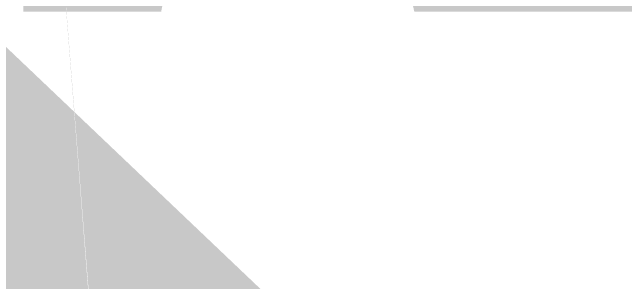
# Model space of a CAD drawing. Header units: metres. Extents: x -598 to 357, y -242 to 574.
# Drawn here: x -295.537 to -292.879, y 292.553 to 293.725 of the extents above; entities that cross this region are included whole.
import ezdxf

# ---------------------------------------------------------------- set-up
doc = ezdxf.new("R2010")
doc.units = ezdxf.units.M
doc.layers.add('xref_Nivel TIPICO$0$H-hatch mamposteria', color=8, linetype='Continuous')

msp = doc.modelspace()

# ---------------------------------------------------------------- hatches: boundary and pattern name
at = {"layer": 'xref_Nivel TIPICO$0$H-hatch mamposteria', "transparency": 33554585}
h = msp.add_hatch(color=256, dxfattribs=at)
h.dxf.hatch_style = 1
h.paths.add_polyline_path([(-293.8502, 299.3671), (-297.5487, 299.3671), (-297.5487, 299.5071), (-293.8502, 299.5071)], flags=17)
h.paths.add_polyline_path([(-296.8109, 307.9951), (-296.8109, 307.8551), (-299.1387, 307.8551), (-299.1387, 307.9951)])
h.paths.add_polyline_path([(-289.7711, 299.5071), (-289.7711, 299.3671), (-292.6502, 299.3671), (-292.6502, 299.5071)])
h.paths.add_polyline_path([(-294.0603, 291.8764), (-293.7821, 291.8773), (-293.7788, 291.6773), (-294.0782, 291.6764), (-294.0782, 291.7068), (-294.0984, 291.7068)], flags=16)
h.paths.add_polyline_path([(-292.6864, 290.9773), (-292.8864, 290.9773)], flags=16)
edge = h.paths.add_edge_path()
edge.add_line((-293.7788, 291.8773), (-293.7788, 291.6773))
edge.add_line((-292.6788, 290.9773), (-292.6788, 289.2277))
edge.add_line((-292.6788, 289.2277), (-295.6387, 289.2277))
edge.add_line((-295.6387, 289.2277), (-295.6387, 291.8764))
edge.add_line((-295.6387, 291.8764), (-295.1571, 291.8764))
edge.add_line((-295.489, 296.0877), (-295.4898, 296.0877))
edge.add_line((-295.139, 291.6764), (-295.139, 291.7068))
edge.add_line((-295.139, 291.7068), (-295.121, 291.7068))
edge.add_line((-295.121, 291.7068), (-295.1571, 291.8764))
edge.add_line((-295.4387, 291.6773), (-295.139, 291.6773))
edge.add_line((-292.8864, 290.9773), (-292.8864, 289.4277))
edge.add_line((-292.8864, 289.4277), (-295.4387, 289.4277))
edge.add_line((-295.4387, 289.4277), (-295.4387, 291.6773))
edge.add_line((-300.6387, 304.4382), (-307.1387, 304.4382))
edge.add_line((-300.6387, 307.7882), (-300.6387, 304.4382))
edge.add_line((-300.7787, 307.7882), (-300.6387, 307.7882))
edge.add_line((-300.7787, 307.7882), (-300.7787, 304.5782))
edge.add_line((-300.7787, 304.5782), (-307.1387, 304.5782))
h.paths.add_polyline_path([(-295.4898, 297.1277), (-295.3498, 297.1277), (-295.3498, 297.8278), (-292.8788, 297.8278), (-292.8788, 296.2277), (-295.4898, 296.2277), (-295.4889, 293.7277), (-294.8918, 293.7277), (-294.8557, 293.8973), (-294.8737, 293.8973), (-294.8737, 293.9277), (-295.289, 293.9277), (-295.289, 296.0277), (-292.8864, 296.0277), (-292.8864, 293.9277), (-293.8128, 293.9277), (-293.8128, 293.8973), (-293.8331, 293.8973), (-293.795, 293.7277), (-292.8188, 293.7277), (-292.8188, 292.6773), (-292.6788, 292.6773), (-292.6788, 294.3778), (-289.7842, 294.3778), (-289.7837, 294.5778), (-292.6788, 294.5778), (-292.6788, 296.2277), (-292.6788, 297.9678), (-292.8188, 297.9678), (-295.4898, 297.9678), (-295.4898, 297.8278)])

doc.saveas('drawing.dxf')
